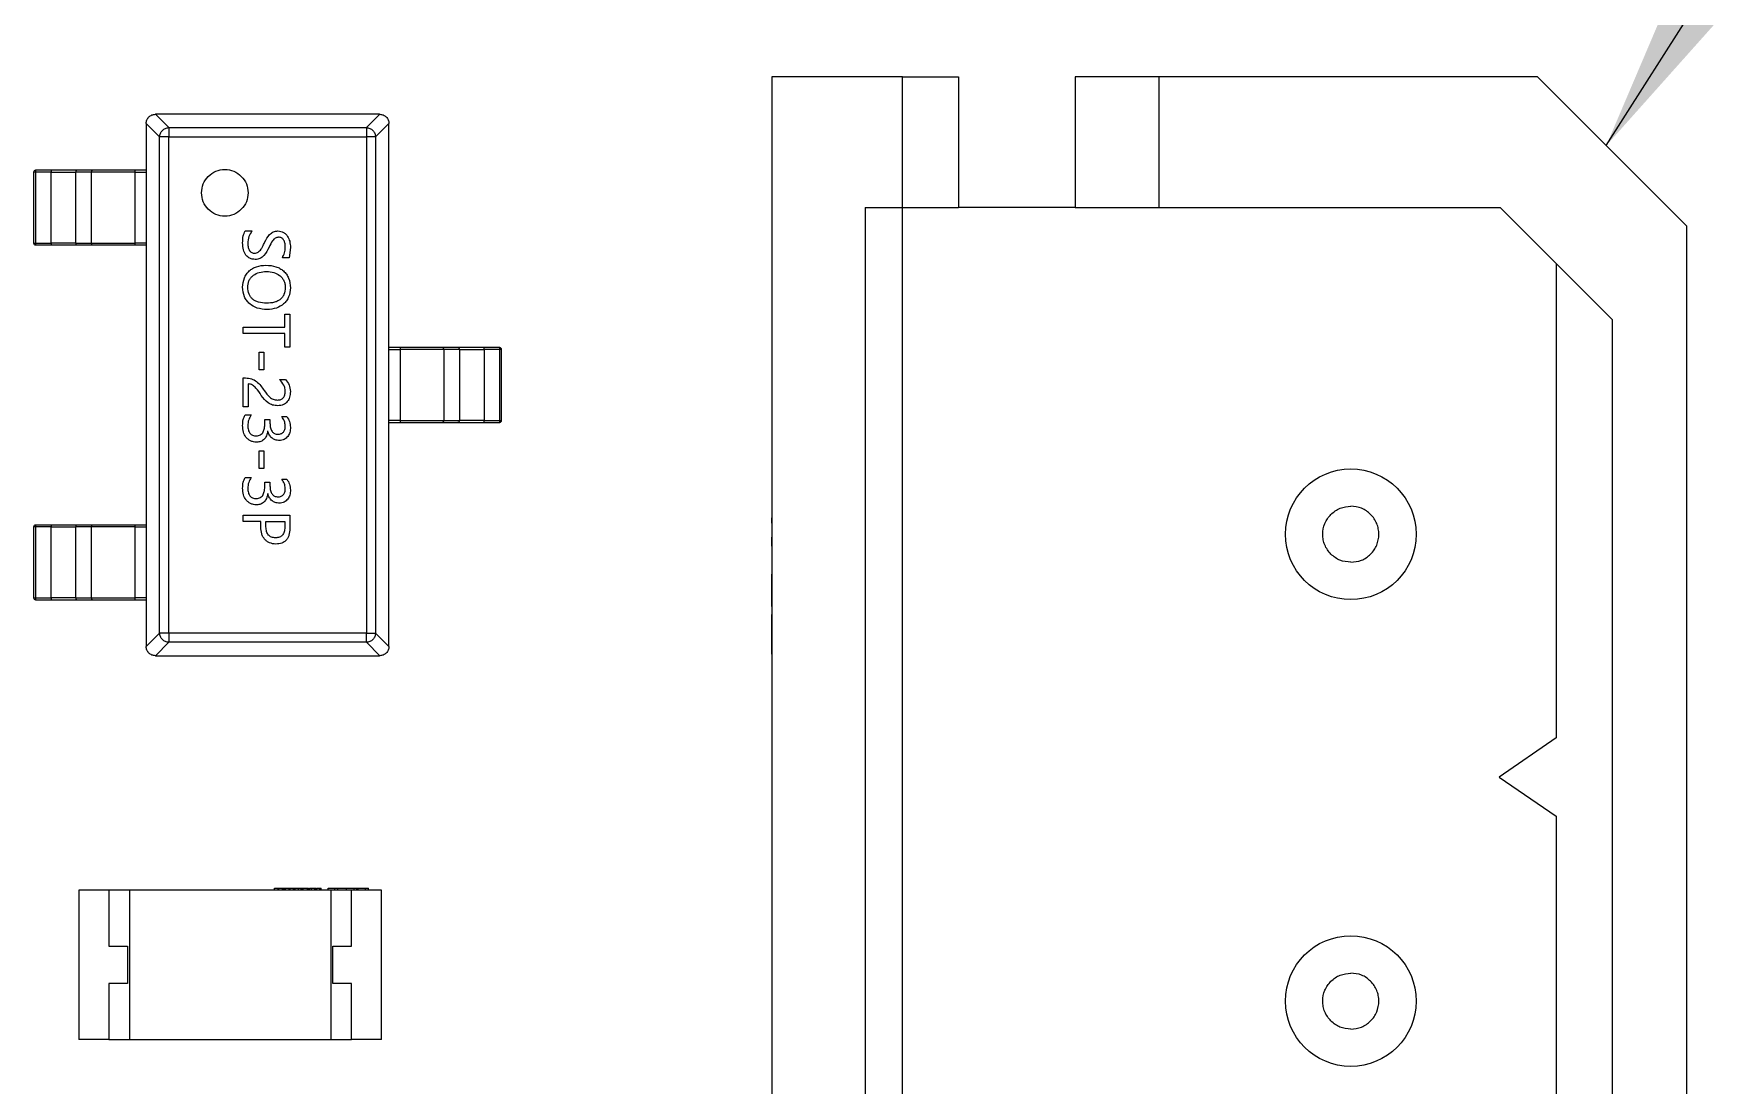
# Model space of a CAD drawing. Header units: millimetres. Extents: x 5 to 415, y 5 to 292.
# Drawn here: x 166.79 to 175.79, y 222.55 to 228.18 of the extents above; entities that cross this region are included whole.
import ezdxf

# ---------------------------------------------------------------- set-up
doc = ezdxf.new("R2010")
doc.units = ezdxf.units.MM
doc.linetypes.add('CENTERX2', pattern=[20.32, 12.7, -2.54, 2.54, -2.54])
doc.layers.add('CENTER_LINE', color=7, linetype='CENTERX2')
doc.dimstyles.new('SLDDIMSTYLE5', dxfattribs={"dimtxt": 0.18, "dimasz": 3.302, "dimexe": 0, "dimexo": 0.0625, "dimgap": 0, "dimtad": 0, "dimtih": 1, "dimtoh": 1, "dimdec": 0, "dimrnd": 1e-09, "dimzin": 0, "dimdsep": 46, "dimtxsty": 'Standard', "dimsah": 1, "dimcen": 0.09, "dimadec": 0, "dimazin": 0, "dimtfac": 3.302, "dimtdec": 0, "dimtofl": 0, "dimtmove": 0, "dimatfit": 3, "dimfxl": 1, "dimfrac": 2, "dimtolj": 1, "dimtzin": 0, "dimarcsym": 0})

msp = doc.modelspace()

# ---------------------------------------------------------------- linework, layer by layer
at = {"color": 7, "linetype": 'Continuous', "lineweight": 25}
for p, q in [((171.4395, 227.9507), (170.7395, 227.9507)), ((170.7395, 227.9507), (170.7395, 218.0507)), ((171.4395, 227.2507), (171.4395, 227.9507)), ((171.4395, 227.9507), (171.7395, 227.9507)), ((171.7395, 227.9507), (171.7395, 227.2507)), ((172.3635, 227.9507), (172.3635, 227.2507)), ((172.8114, 227.9507), (172.3635, 227.9507)), ((174.8395, 227.9507), (172.8114, 227.9507)), ((172.8114, 227.9507), (172.8114, 227.2507)), ((175.6395, 227.1507), (174.8395, 227.9507)), ((167.4612, 227.6291), (167.3892, 227.701)), ((167.3892, 227.7), (167.3892, 227.701)), ((167.3892, 227.7), (167.3892, 224.9)), ((167.4383, 227.75), (167.5102, 227.6781)), ((167.4383, 227.75), (167.4392, 227.75)), ((168.6392, 227.75), (167.4392, 227.75)), ((168.6402, 227.75), (168.5682, 227.6781)), ((168.6892, 227.701), (168.6173, 227.6291)), ((168.6392, 227.75), (168.6402, 227.75)), ((168.6892, 227.701), (168.6892, 227.7)), ((168.6892, 224.9), (168.6892, 227.7)), ((167.5102, 227.6291), (167.4612, 227.6291)), ((167.4612, 224.971), (167.4612, 227.6291)), ((167.5102, 227.6781), (167.5102, 227.6291)), ((167.5102, 227.6781), (168.5682, 227.6781)), ((167.5102, 227.6291), (168.5682, 227.6291)), ((167.5102, 224.971), (167.5102, 227.6291)), ((168.5682, 227.6781), (168.5682, 227.6291)), ((168.5682, 227.6291), (168.5682, 224.971)), ((168.6173, 227.6291), (168.5682, 227.6291)), ((168.6173, 227.6291), (168.6173, 224.971)), ((166.7957, 227.44), (166.7864, 227.44)), ((166.7864, 227.44), (166.7864, 227.06)), ((166.8799, 227.44), (166.7957, 227.44)), ((166.7957, 227.44), (166.7957, 227.06)), ((166.8806, 227.45), (166.7964, 227.45)), ((166.8799, 227.44), (167.0104, 227.44)), ((166.8799, 227.06), (166.8799, 227.44)), ((167.0943, 227.44), (167.0104, 227.44)), ((167.0104, 227.44), (167.0104, 227.06)), ((167.1037, 227.45), (167.0198, 227.45)), ((167.3293, 227.44), (167.0943, 227.44)), ((167.0943, 227.44), (167.0943, 227.06)), ((167.3293, 227.44), (167.3293, 227.45)), ((167.3892, 227.45), (167.3293, 227.45)), ((167.3293, 227.06), (167.3293, 227.44)), ((167.3293, 227.44), (167.3892, 227.44)), ((171.2395, 227.2507), (171.2395, 218.7507)), ((171.2395, 227.2507), (171.4395, 227.2507)), ((171.4395, 227.2507), (171.7395, 227.2507)), ((171.4395, 218.7507), (171.4395, 227.2507)), ((172.3635, 227.2507), (171.7395, 227.2507)), ((172.3635, 227.2507), (172.8114, 227.2507)), ((172.8114, 227.2507), (174.6395, 227.2507)), ((174.6395, 227.2507), (175.2395, 226.6507)), ((167.9185, 227.1247), (167.9551, 227.1247)), ((175.6395, 218.0507), (175.6395, 227.1507)), ((166.7864, 227.06), (166.7957, 227.06)), ((166.7957, 227.06), (166.8799, 227.06)), ((166.7964, 227.05), (166.8806, 227.05)), ((167.0104, 227.06), (166.8799, 227.06)), ((167.0104, 227.06), (167.0943, 227.06)), ((167.0198, 227.05), (167.1037, 227.05)), ((167.0943, 227.06), (167.3293, 227.06)), ((167.3293, 227.05), (167.3293, 227.06)), ((167.3892, 227.06), (167.3293, 227.06)), ((167.3293, 227.05), (167.3892, 227.05)), ((168.1548, 226.9814), (168.1182, 226.9814)), ((168.1616, 227.0363), (168.1548, 226.9814)), ((174.9395, 226.9507), (174.9395, 224.4097)), ((168.1311, 226.6796), (168.1586, 226.6796)), ((168.1311, 226.6095), (168.1311, 226.6796)), ((168.1586, 226.6796), (168.1586, 226.5028)), ((175.2395, 226.6507), (175.2395, 219.3507)), ((167.9086, 226.6095), (168.1311, 226.6095)), ((167.9086, 226.5759), (167.9086, 226.6095)), ((168.1311, 226.5759), (167.9086, 226.5759)), ((168.1311, 226.5028), (168.1311, 226.5759)), ((167.994, 226.4753), (168.0183, 226.4753)), ((167.994, 226.3808), (167.994, 226.4753)), ((168.0183, 226.4753), (168.0183, 226.3808)), ((168.1586, 226.5028), (168.1311, 226.5028)), ((168.7492, 226.5), (168.6892, 226.5)), ((168.6892, 226.49), (168.7492, 226.49)), ((168.7492, 226.5), (168.7492, 226.49)), ((168.9841, 226.49), (168.7492, 226.49)), ((168.7492, 226.49), (168.7492, 226.11)), ((169.0587, 226.5), (168.9747, 226.5)), ((168.9841, 226.11), (168.9841, 226.49)), ((169.0681, 226.49), (168.9841, 226.49)), ((169.0681, 226.11), (169.0681, 226.49)), ((169.0681, 226.49), (169.1986, 226.49)), ((169.282, 226.5), (169.1979, 226.5)), ((169.1986, 226.49), (169.1986, 226.11)), ((169.2827, 226.49), (169.1986, 226.49)), ((169.2827, 226.11), (169.2827, 226.49)), ((169.292, 226.49), (169.2827, 226.49)), ((169.292, 226.11), (169.292, 226.49)), ((170.7385, 226.4626), (170.7395, 226.4626)), ((168.0183, 226.3808), (167.994, 226.3808)), ((167.9086, 226.3381), (167.921, 226.3381)), ((167.9086, 226.1826), (167.9086, 226.3381)), ((167.936, 226.3054), (167.936, 226.1826)), ((168.1038, 226.329), (168.1344, 226.329)), ((167.936, 226.1826), (167.9086, 226.1826)), ((167.9185, 226.14), (167.952, 226.14)), ((168.0244, 226.1156), (168.0519, 226.1156)), ((168.0244, 226.0948), (168.0244, 226.1156)), ((168.0519, 226.1156), (168.0519, 226.0959)), ((168.1151, 226.1308), (168.1426, 226.1308)), ((168.7492, 226.11), (168.6892, 226.11)), ((168.6892, 226.1), (168.7492, 226.1)), ((168.7492, 226.11), (168.7492, 226.1)), ((168.7492, 226.11), (168.9841, 226.11)), ((168.9747, 226.1), (169.0587, 226.1)), ((168.9841, 226.11), (169.0681, 226.11)), ((169.1986, 226.11), (169.0681, 226.11)), ((169.1979, 226.1), (169.282, 226.1)), ((169.1986, 226.11), (169.2827, 226.11)), ((169.2827, 226.11), (169.292, 226.11)), ((170.7385, 226.0144), (170.7395, 226.0144)), ((167.994, 225.9479), (168.0183, 225.9479)), ((167.994, 225.8534), (167.994, 225.9479)), ((168.0183, 225.9479), (168.0183, 225.8534)), ((168.0183, 225.8534), (167.994, 225.8534)), ((167.9185, 225.8046), (167.952, 225.8046)), ((168.0244, 225.7802), (168.0519, 225.7802)), ((168.0244, 225.7595), (168.0244, 225.7802)), ((168.0519, 225.7802), (168.0519, 225.7605)), ((168.1151, 225.7954), (168.1426, 225.7954)), ((170.7385, 225.7047), (170.7395, 225.7047)), ((170.7385, 225.7047), (170.7385, 225.6784)), ((170.7385, 225.6784), (170.7395, 225.6784)), ((170.7385, 225.6784), (170.7385, 225.5974)), ((166.7957, 225.54), (166.7864, 225.54)), ((166.7864, 225.54), (166.7864, 225.16)), ((166.8799, 225.54), (166.7957, 225.54)), ((166.7957, 225.54), (166.7957, 225.16)), ((166.8806, 225.55), (166.7964, 225.55)), ((166.8799, 225.54), (167.0104, 225.54)), ((166.8799, 225.16), (166.8799, 225.54)), ((167.0943, 225.54), (167.0104, 225.54)), ((167.0104, 225.54), (167.0104, 225.16)), ((167.1037, 225.55), (167.0198, 225.55)), ((167.3293, 225.54), (167.0943, 225.54)), ((167.0943, 225.54), (167.0943, 225.16)), ((167.3293, 225.54), (167.3293, 225.55)), ((167.3892, 225.55), (167.3293, 225.55)), ((167.3293, 225.16), (167.3293, 225.54)), ((167.3293, 225.54), (167.3892, 225.54)), ((167.9086, 225.6034), (168.1586, 225.6034)), ((167.9086, 225.5698), (167.9086, 225.6034)), ((168.0031, 225.5698), (167.9086, 225.5698)), ((168.0031, 225.5379), (168.0031, 225.5698)), ((168.0305, 225.5698), (168.1311, 225.5698)), ((168.0305, 225.5405), (168.0305, 225.5698)), ((168.1311, 225.5698), (168.1311, 225.5375)), ((168.1586, 225.6034), (168.1586, 225.5327)), ((170.7385, 225.5974), (170.7395, 225.5974)), ((170.7385, 225.5974), (170.7385, 225.5953)), ((170.7385, 225.5953), (170.7395, 225.5953)), ((170.7395, 225.5891), (170.7385, 225.5891)), ((170.7395, 225.5597), (170.7385, 225.5597)), ((170.7395, 225.485), (170.7385, 225.485)), ((170.7395, 225.4368), (170.7385, 225.4368)), ((170.7395, 225.4197), (170.7385, 225.4197)), ((170.7385, 225.4195), (170.7395, 225.4195)), ((170.7385, 225.4032), (170.7395, 225.4032)), ((170.7385, 225.3961), (170.7395, 225.3961)), ((170.7385, 225.3961), (170.7385, 225.2913)), ((170.7385, 225.2913), (170.7395, 225.2913)), ((170.7385, 225.2913), (170.7385, 225.2867)), ((170.7385, 225.2867), (170.7395, 225.2867)), ((170.7385, 225.2798), (170.7385, 225.2867)), ((170.7395, 225.2798), (170.7385, 225.2798)), ((170.7385, 225.2483), (170.7385, 225.2798)), ((170.7395, 225.2483), (170.7385, 225.2483)), ((170.7385, 225.1903), (170.7385, 225.2483)), ((170.7395, 225.1903), (170.7385, 225.1903)), ((166.7864, 225.16), (166.7957, 225.16)), ((166.7957, 225.16), (166.8799, 225.16)), ((166.7964, 225.15), (166.8806, 225.15)), ((167.0104, 225.16), (166.8799, 225.16)), ((167.0104, 225.16), (167.0943, 225.16)), ((167.0198, 225.15), (167.1037, 225.15)), ((167.0943, 225.16), (167.3293, 225.16)), ((167.3293, 225.15), (167.3293, 225.16)), ((167.3892, 225.16), (167.3293, 225.16)), ((167.3293, 225.15), (167.3892, 225.15)), ((170.7395, 225.1134), (170.7385, 225.1134)), ((170.7395, 225.0827), (170.7385, 225.0827)), ((170.7385, 225.0817), (170.7385, 225.0714)), ((170.7385, 225.0714), (170.7395, 225.0714)), ((170.7385, 224.994), (170.7385, 225.0714)), ((167.4612, 224.971), (167.3892, 224.8991)), ((167.5102, 224.922), (167.4383, 224.8501)), ((167.5102, 224.971), (167.4612, 224.971)), ((168.5682, 224.971), (167.5102, 224.971)), ((167.5102, 224.971), (167.5102, 224.922)), ((168.5682, 224.922), (167.5102, 224.922)), ((168.5682, 224.922), (168.5682, 224.971)), ((168.5682, 224.971), (168.6173, 224.971)), ((168.6402, 224.8501), (168.5682, 224.922)), ((168.6173, 224.971), (168.6892, 224.8991)), ((170.7385, 224.9659), (170.7385, 224.994)), ((170.7385, 224.994), (170.7395, 224.994)), ((170.7395, 224.9659), (170.7385, 224.9659)), ((170.7385, 224.8884), (170.7385, 224.9659)), ((167.3892, 224.9), (167.3892, 224.8991)), ((167.4392, 224.85), (167.4383, 224.8501)), ((167.4392, 224.85), (168.6392, 224.85)), ((168.6402, 224.8501), (168.6392, 224.85)), ((168.6892, 224.9), (168.6892, 224.8991)), ((170.7385, 224.8884), (170.7395, 224.8884)), ((170.7395, 224.8587), (170.7385, 224.8587)), ((170.7395, 224.828), (170.7385, 224.828)), ((170.7385, 224.8168), (170.7385, 224.7393)), ((170.7385, 224.8168), (170.7395, 224.8168)), ((170.7385, 224.7393), (170.7385, 224.7112)), ((170.7385, 224.7393), (170.7395, 224.7393)), ((170.7385, 224.7112), (170.7395, 224.7112)), ((170.7385, 224.7112), (170.7385, 224.6338)), ((170.7395, 224.6338), (170.7385, 224.6338)), ((174.9395, 224.4097), (174.6342, 224.2004)), ((174.6342, 224.2004), (174.9395, 223.9911)), ((174.9395, 223.9911), (174.9395, 221.9097)), ((167.0292, 223.5951), (167.0292, 222.7951)), ((167.1892, 223.5951), (167.0292, 223.5951)), ((167.1892, 223.5951), (167.1892, 223.2951)), ((167.2992, 223.5951), (167.1892, 223.5951)), ((167.2992, 223.5951), (167.2992, 222.7951)), ((168.3792, 223.5951), (167.2992, 223.5951)), ((168.0755, 223.6051), (168.0936, 223.6051)), ((168.0755, 223.5951), (168.0755, 223.6051)), ((168.0936, 223.6051), (168.0936, 223.5951)), ((168.0936, 223.6051), (168.1001, 223.6051)), ((168.1001, 223.5951), (168.1001, 223.6051)), ((168.1001, 223.6051), (168.1182, 223.6051)), ((168.1182, 223.5951), (168.1182, 223.6051)), ((168.1208, 223.5951), (168.1208, 223.6051)), ((168.128, 223.6051), (168.1335, 223.6051)), ((168.128, 223.5951), (168.128, 223.6051)), ((168.1349, 223.6051), (168.153, 223.6051)), ((168.1349, 223.5951), (168.1349, 223.6051)), ((168.153, 223.6051), (168.153, 223.5951)), ((168.153, 223.6051), (168.1595, 223.6051)), ((168.1595, 223.5951), (168.1595, 223.6051)), ((168.1595, 223.6051), (168.1776, 223.6051)), ((168.1776, 223.5951), (168.1776, 223.6051)), ((168.1776, 223.6051), (168.1784, 223.6051)), ((168.1802, 223.5951), (168.1802, 223.6051)), ((168.1874, 223.5951), (168.1874, 223.6051)), ((168.2053, 223.6051), (168.2189, 223.6051)), ((168.2053, 223.5951), (168.2053, 223.6051)), ((168.2189, 223.5951), (168.2189, 223.6051)), ((168.2189, 223.6051), (168.2262, 223.6051)), ((168.2262, 223.5951), (168.2262, 223.6051)), ((168.2262, 223.6051), (168.2278, 223.6051)), ((168.2278, 223.6051), (168.2289, 223.6051)), ((168.2278, 223.6051), (168.2278, 223.5951)), ((168.2289, 223.6051), (168.2534, 223.6051)), ((168.2289, 223.5951), (168.2289, 223.6051)), ((168.2534, 223.5951), (168.2534, 223.6051)), ((168.254, 223.6051), (168.255, 223.6051)), ((168.255, 223.5951), (168.255, 223.6051)), ((168.2588, 223.5951), (168.2588, 223.6051)), ((168.2589, 223.6051), (168.2589, 223.5951)), ((168.2629, 223.5951), (168.2629, 223.6051)), ((168.2741, 223.5951), (168.2741, 223.6051)), ((168.2915, 223.5951), (168.2915, 223.6051)), ((168.2984, 223.5951), (168.2984, 223.6051)), ((168.2998, 223.6051), (168.2998, 223.5951)), ((168.3003, 223.6051), (168.3192, 223.6051)), ((168.3003, 223.6051), (168.3003, 223.5951)), ((168.3192, 223.6051), (168.3254, 223.6051)), ((168.3192, 223.5951), (168.3192, 223.6051)), ((168.3254, 223.5951), (168.3254, 223.6051)), ((168.3642, 223.5951), (168.3642, 223.6051)), ((168.3792, 222.7951), (168.3792, 223.5951)), ((168.4892, 223.5951), (168.3792, 223.5951)), ((168.3976, 223.6051), (168.3976, 223.5951)), ((168.4158, 223.5951), (168.4158, 223.6051)), ((168.4617, 223.5951), (168.4617, 223.6051)), ((168.6492, 223.5951), (168.4892, 223.5951)), ((168.4892, 223.2951), (168.4892, 223.5951)), ((168.5022, 223.5951), (168.5022, 223.6051)), ((168.5171, 223.5951), (168.5171, 223.6051)), ((168.5248, 223.5951), (168.5248, 223.6051)), ((168.5636, 223.5951), (168.5636, 223.6051)), ((168.5795, 223.5951), (168.5795, 223.6051)), ((168.6492, 222.7951), (168.6492, 223.5951)), ((167.1892, 223.2951), (167.2892, 223.2951)), ((167.2892, 223.2951), (167.2892, 223.0951)), ((168.3892, 223.0951), (168.3892, 223.2951)), ((168.3892, 223.2951), (168.4892, 223.2951)), ((167.2892, 223.0951), (167.1892, 223.0951)), ((167.1892, 223.0951), (167.1892, 222.7951)), ((168.4892, 223.0951), (168.3892, 223.0951)), ((168.4892, 222.7951), (168.4892, 223.0951)), ((167.1892, 222.7951), (167.0292, 222.7951)), ((167.1892, 222.7951), (167.2992, 222.7951)), ((167.2992, 222.7951), (168.3792, 222.7951)), ((168.3792, 222.7951), (168.4892, 222.7951)), ((168.6492, 222.7951), (168.4892, 222.7951))]:
    msp.add_line(p, q, dxfattribs=at)
for centre in [(173.8395, 225.5007), (173.8395, 223.0007)]:
    msp.add_circle(centre, 0.35, dxfattribs=at)
for centre, radius, start, end in [((166.7964, 227.44), 0.01, 90, 180), ((166.8321, 227.4425), 0.0364, 168.10545, 183.91398), ((166.9162, 227.4425), 0.0364, 168.10545, 183.91398), ((167.0201, 227.4403), 0.00971, 91.83621, 181.72544), ((167.104, 227.4403), 0.00971, 91.83621, 181.72544), ((166.7964, 227.06), 0.01, 180, 270), ((166.8321, 227.0576), 0.0364, 176.08602, 191.89455), ((166.9162, 227.0576), 0.0364, 176.08602, 191.89455), ((167.0201, 227.0598), 0.00971, 178.27456, 268.16379), ((167.104, 227.0598), 0.00971, 178.27456, 268.16379), ((168.9744, 226.4903), 0.00971, 358.27456, 88.16379), ((169.0584, 226.4903), 0.00971, 358.27456, 88.16379), ((169.1622, 226.4925), 0.0364, 356.08602, 11.89455), ((169.282, 226.49), 0.01, 0, 90), ((169.2464, 226.4925), 0.0364, 356.08602, 11.89455), ((168.9744, 226.1098), 0.00971, 271.83621, 1.72544), ((169.0584, 226.1098), 0.00971, 271.83621, 1.72544), ((169.1622, 226.1076), 0.0364, 348.10545, 3.91398), ((169.282, 226.11), 0.01, 270, 0), ((169.2464, 226.1076), 0.0364, 348.10545, 3.91398), ((166.7964, 225.54), 0.01, 90, 180), ((166.8321, 225.5425), 0.0364, 168.10545, 183.91398), ((166.9162, 225.5425), 0.0364, 168.10545, 183.91398), ((167.0201, 225.5403), 0.00971, 91.83621, 181.72544), ((167.104, 225.5403), 0.00971, 91.83621, 181.72544), ((166.7964, 225.16), 0.01, 180, 270), ((166.8321, 225.1576), 0.0364, 176.08602, 191.89455), ((166.9162, 225.1576), 0.0364, 176.08602, 191.89455), ((167.0201, 225.1598), 0.00971, 178.27456, 268.16379), ((167.104, 225.1598), 0.00971, 178.27456, 268.16379)]:
    msp.add_arc(centre, radius, start, end, dxfattribs=at)
for points, knots in [([(167.3892, 227.701), (167.3901, 227.7074), (167.3917, 227.7201), (167.4031, 227.7362), (167.4192, 227.7475), (167.4319, 227.7492), (167.4383, 227.75)], [0, 0, 0, 0, 0.250292, 0.5, 0.749708, 1, 1, 1, 1]), ([(168.6402, 227.75), (168.6466, 227.7492), (168.6593, 227.7475), (168.6754, 227.7362), (168.6867, 227.7201), (168.6884, 227.7074), (168.6892, 227.701)], [0, 0, 0, 0, 0.250292, 0.5, 0.749708, 1, 1, 1, 1]), ([(167.0198, 227.45), (167.0134, 227.45), (167.0006, 227.45), (166.9667, 227.45), (166.9263, 227.45), (166.8958, 227.45), (166.8806, 227.45)], [0, 0, 0, 0, 0.2507876, 0.5000665, 0.7507957, 1, 1, 1, 1]), ([(167.3293, 227.45), (167.3047, 227.45), (167.2556, 227.45), (167.1897, 227.45), (167.1346, 227.45), (167.114, 227.45), (167.1037, 227.45)], [0, 0, 0, 0, 0.250798, 0.500076, 0.750806, 1, 1, 1, 1]), ([(167.9055, 227.0618), (167.906, 227.074), (167.9067, 227.0958), (167.9149, 227.1159), (167.9185, 227.1247)], [0, 0, 0, 0, 0.562425, 1, 1, 1, 1]), ([(167.9551, 227.1247), (167.9489, 227.1149), (167.9359, 227.0946), (167.934, 227.0706), (167.933, 227.0581)], [0, 0, 0, 0, 0.480855, 1, 1, 1, 1]), ([(168.0236, 227.0636), (168.0313, 227.0785), (168.0408, 227.0972), (168.059, 227.114), (168.0735, 227.1224), (168.086, 227.1238), (168.0946, 227.1247)], [0, 0, 0, 0, 0.500381, 0.623885, 0.744805, 1, 1, 1, 1]), ([(168.0978, 227.0912), (168.0948, 227.0909), (168.0887, 227.0904), (168.0801, 227.0865), (168.0723, 227.0804), (168.06, 227.0648), (168.0528, 227.0498), (168.0471, 227.0381)], [0, 0, 0, 0, 0.118215, 0.2353023, 0.3593825, 0.497347, 1, 1, 1, 1]), ([(168.0946, 227.1247), (168.0999, 227.1243), (168.1101, 227.1234), (168.1245, 227.1176), (168.1368, 227.1083), (168.1493, 227.0926), (168.1596, 227.0682), (168.1609, 227.0475), (168.1616, 227.0363)], [0, 0, 0, 0, 0.128303, 0.249005, 0.370103, 0.499521, 0.730115, 1, 1, 1, 1]), ([(168.1342, 227.039), (168.1338, 227.0465), (168.1331, 227.0599), (168.1272, 227.0751), (168.12, 227.0834), (168.1136, 227.0878), (168.1061, 227.0905), (168.1007, 227.0909), (168.0978, 227.0912)], [0, 0, 0, 0, 0.314861, 0.560626, 0.668136, 0.772871, 0.88149, 1, 1, 1, 1]), ([(166.8806, 227.05), (166.8959, 227.05), (166.9265, 227.05), (166.9669, 227.05), (167.0005, 227.05), (167.0134, 227.05), (167.0198, 227.05)], [0, 0, 0, 0, 0.2507876, 0.5000665, 0.7507957, 1, 1, 1, 1]), ([(167.1037, 227.05), (167.114, 227.05), (167.1345, 227.05), (167.19, 227.05), (167.2559, 227.05), (167.3048, 227.05), (167.3293, 227.05)], [0, 0, 0, 0, 0.250798, 0.500076, 0.750806, 1, 1, 1, 1]), ([(167.973, 226.9723), (167.9678, 226.9727), (167.9579, 226.9734), (167.944, 226.978), (167.9322, 226.9853), (167.9188, 226.9994), (167.9076, 227.0257), (167.9063, 227.0488), (167.9055, 227.0618)], [0, 0, 0, 0, 0.123654, 0.236221, 0.343299, 0.451337, 0.693261, 1, 1, 1, 1]), ([(167.933, 227.0581), (167.9334, 227.0505), (167.9341, 227.037), (167.9402, 227.0216), (167.9476, 227.0133), (167.9542, 227.009), (167.9619, 227.0064), (167.9674, 227.006), (167.9703, 227.0058)], [0, 0, 0, 0, 0.314113, 0.558933, 0.666227, 0.771116, 0.880365, 1, 1, 1, 1]), ([(167.9703, 227.0058), (167.9735, 227.0061), (167.98, 227.0068), (167.9891, 227.0112), (167.9973, 227.018), (168.005, 227.0278), (168.0134, 227.0435), (168.0197, 227.0558), (168.0236, 227.0636)], [0, 0, 0, 0, 0.117057, 0.233951, 0.35892, 0.498782, 0.684498, 1, 1, 1, 1]), ([(168.0471, 227.0381), (168.0391, 227.0223), (168.0291, 227.0025), (168.0099, 226.9843), (167.9987, 226.9776), (167.9862, 226.9733), (167.9775, 226.9726), (167.973, 226.9723)], [0, 0, 0, 0, 0.4997434, 0.6276332, 0.7500088, 0.8723135, 1, 1, 1, 1]), ([(168.1182, 226.9814), (168.1227, 226.9899), (168.1324, 227.0078), (168.1336, 227.0282), (168.1342, 227.039)], [0, 0, 0, 0, 0.471954, 1, 1, 1, 1]), ([(167.9055, 226.824), (167.9072, 226.8409), (167.9096, 226.8655), (167.9254, 226.8939), (167.9406, 226.9111), (167.9591, 226.9246), (167.9886, 226.9381), (168.0134, 226.9403), (168.0306, 226.9418)], [0, 0, 0, 0, 0.260264, 0.379902, 0.499678, 0.614947, 0.734035, 1, 1, 1, 1]), ([(167.933, 226.8239), (167.9335, 226.8305), (167.9344, 226.8431), (167.9405, 226.8607), (167.9503, 226.8759), (167.9675, 226.8919), (167.9957, 226.9055), (168.0202, 226.9073), (168.0333, 226.9083)], [0, 0, 0, 0, 0.133658, 0.257211, 0.377169, 0.500615, 0.731789, 1, 1, 1, 1]), ([(168.0306, 226.9418), (168.0487, 226.9403), (168.0748, 226.9382), (168.1058, 226.9246), (168.1251, 226.911), (168.1409, 226.8934), (168.1574, 226.8637), (168.1599, 226.8378), (168.1616, 226.82)], [0, 0, 0, 0, 0.268076, 0.386697, 0.500316, 0.617691, 0.736415, 1, 1, 1, 1]), ([(168.0333, 226.9083), (168.0468, 226.9073), (168.0716, 226.9054), (168.1001, 226.891), (168.1169, 226.8743), (168.1267, 226.8588), (168.1328, 226.841), (168.1337, 226.8284), (168.1342, 226.8218)], [0, 0, 0, 0, 0.270292, 0.499768, 0.624592, 0.74529, 0.868374, 1, 1, 1, 1]), ([(168.0365, 226.704), (168.0186, 226.7054), (167.9852, 226.708), (167.9478, 226.7283), (167.9266, 226.7514), (167.9099, 226.7807), (167.9073, 226.8064), (167.9055, 226.824)], [0, 0, 0, 0, 0.268855, 0.499772, 0.617975, 0.736987, 1, 1, 1, 1]), ([(168.0329, 226.7375), (168.0183, 226.7385), (167.9976, 226.74), (167.9731, 226.7499), (167.9587, 226.7595), (167.9474, 226.7719), (167.9359, 226.7929), (167.9342, 226.8112), (167.933, 226.8239)], [0, 0, 0, 0, 0.290249, 0.41301, 0.526241, 0.635639, 0.747487, 1, 1, 1, 1]), ([(168.1342, 226.8218), (168.133, 226.8093), (168.1312, 226.7913), (168.1195, 226.7707), (168.1081, 226.7586), (168.0934, 226.7492), (168.0686, 226.7397), (168.0476, 226.7384), (168.0329, 226.7375)], [0, 0, 0, 0, 0.248626, 0.359241, 0.468135, 0.581688, 0.705564, 1, 1, 1, 1]), ([(168.1616, 226.82), (168.1599, 226.8034), (168.1574, 226.779), (168.1414, 226.751), (168.1211, 226.7285), (168.0856, 226.708), (168.0536, 226.7054), (168.0365, 226.704)], [0, 0, 0, 0, 0.2587484, 0.3788655, 0.5000417, 0.7339811, 1, 1, 1, 1]), ([(170.7385, 226.7938), (170.7385, 226.7938), (170.7385, 226.7937), (170.7385, 226.7936), (170.7385, 226.7933), (170.7385, 226.7929), (170.7385, 226.7922), (170.7385, 226.7915), (170.7385, 226.7905), (170.7385, 226.7896), (170.7385, 226.7885), (170.7385, 226.7873), (170.7385, 226.786), (170.7385, 226.7842), (170.7385, 226.7826), (170.7385, 226.7805), (170.7385, 226.7787), (170.7385, 226.7767), (170.7385, 226.7747), (170.7385, 226.7725), (170.7385, 226.7697), (170.7385, 226.7672), (170.7385, 226.7647), (170.7385, 226.7621), (170.7385, 226.7593), (170.7385, 226.7558), (170.7385, 226.7528), (170.7385, 226.749), (170.7385, 226.7458), (170.7385, 226.7425), (170.7385, 226.7391), (170.7385, 226.7356), (170.7385, 226.7309), (170.7385, 226.7279), (170.7385, 226.7258)], [0, 0, 0, 0, 0.010931, 0.054663, 0.076527, 0.120258, 0.142122, 0.185854, 0.207717, 0.251449, 0.273312, 0.295176, 0.338907, 0.360771, 0.404503, 0.426366, 0.470098, 0.491961, 0.513825, 0.557557, 0.57942, 0.623152, 0.645016, 0.666879, 0.710611, 0.732475, 0.776206, 0.79807, 0.841802, 0.863665, 0.885529, 0.929261, 0.951124, 1, 1, 1, 1]), ([(170.7385, 226.7258), (170.7385, 226.7253), (170.7385, 226.723), (170.7385, 226.7196), (170.7385, 226.7146), (170.7385, 226.7106), (170.7385, 226.7054), (170.7385, 226.7012), (170.7385, 226.6959), (170.7385, 226.6915), (170.7385, 226.6859), (170.7385, 226.6814), (170.7385, 226.6768), (170.7385, 226.6722), (170.7385, 226.6675), (170.7385, 226.6616), (170.7385, 226.6567), (170.7385, 226.6506), (170.7385, 226.6457), (170.7385, 226.6395), (170.7385, 226.6344), (170.7385, 226.6294), (170.7385, 226.6243), (170.7385, 226.6191), (170.7385, 226.6126), (170.7385, 226.6074), (170.7385, 226.6009), (170.7385, 226.5956), (170.7385, 226.5903), (170.7385, 226.5851), (170.7385, 226.5797), (170.7385, 226.5733), (170.7385, 226.567), (170.7385, 226.562), (170.7385, 226.5595)], [0, 0, 0, 0, 0.010814, 0.054077, 0.075706, 0.118968, 0.140597, 0.18386, 0.205489, 0.248751, 0.27038, 0.313643, 0.335272, 0.356901, 0.400164, 0.421793, 0.465056, 0.486685, 0.529948, 0.551577, 0.59484, 0.616469, 0.638098, 0.681361, 0.70299, 0.746253, 0.767882, 0.811145, 0.832774, 0.854403, 0.897666, 0.919295, 0.959627, 1, 1, 1, 1]), ([(170.7385, 226.5595), (170.7385, 226.5588), (170.7385, 226.5555), (170.7385, 226.5495), (170.7385, 226.5391), (170.7385, 226.5313), (170.7385, 226.5262)], [0, 0, 0, 0, 0.05987, 0.299431, 0.538956, 1, 1, 1, 1]), ([(168.9747, 226.5), (168.9644, 226.5), (168.9439, 226.5), (168.8885, 226.5), (168.8226, 226.5), (168.7736, 226.5), (168.7492, 226.5)], [0, 0, 0, 0, 0.250798, 0.500076, 0.750806, 1, 1, 1, 1]), ([(169.1979, 226.5), (169.1825, 226.5), (169.152, 226.5), (169.1116, 226.5), (169.0779, 226.5), (169.0651, 226.5), (169.0587, 226.5)], [0, 0, 0, 0, 0.2507876, 0.5000665, 0.7507957, 1, 1, 1, 1]), ([(170.7385, 226.5262), (170.7385, 226.5258), (170.7385, 226.5238), (170.7385, 226.5209), (170.7385, 226.5167), (170.7385, 226.5133), (170.7385, 226.509), (170.7385, 226.5054), (170.7385, 226.5018), (170.7385, 226.4982), (170.7385, 226.4944), (170.7385, 226.4896), (170.7385, 226.4857), (170.7385, 226.4817), (170.7385, 226.4777), (170.7385, 226.4736), (170.7385, 226.4682), (170.7385, 226.4649), (170.7385, 226.4626)], [0, 0, 0, 0, 0.022141, 0.11071, 0.154993, 0.243562, 0.287845, 0.376417, 0.4207, 0.464983, 0.553557, 0.59784, 0.686415, 0.730699, 0.774983, 0.86356, 0.907844, 1, 1, 1, 1]), ([(170.7385, 226.4626), (170.7385, 226.4621), (170.7385, 226.4594), (170.7385, 226.4555), (170.7385, 226.4499), (170.7385, 226.4454), (170.7385, 226.4397), (170.7385, 226.4351), (170.7385, 226.4293), (170.7385, 226.4246), (170.7385, 226.4198), (170.7385, 226.415), (170.7385, 226.4102), (170.7385, 226.4041), (170.7385, 226.3991), (170.7385, 226.3929), (170.7385, 226.3879), (170.7385, 226.3829), (170.7385, 226.3778), (170.7385, 226.3727), (170.7385, 226.3663), (170.7385, 226.3612), (170.7385, 226.3547), (170.7385, 226.3495), (170.7385, 226.3429), (170.7385, 226.3377), (170.7385, 226.3311), (170.7385, 226.3258), (170.7385, 226.3205), (170.7385, 226.3152), (170.7385, 226.3099), (170.7385, 226.3033), (170.7385, 226.2968), (170.7385, 226.2917), (170.7385, 226.2891)], [0, 0, 0, 0, 0.010784, 0.053925, 0.075494, 0.118635, 0.140205, 0.183346, 0.204915, 0.248056, 0.269625, 0.291194, 0.334336, 0.355905, 0.399046, 0.420616, 0.463757, 0.485326, 0.506896, 0.550037, 0.571606, 0.614748, 0.636317, 0.679459, 0.701028, 0.74417, 0.765739, 0.80888, 0.83045, 0.852019, 0.89516, 0.91673, 0.958351, 1, 1, 1, 1]), ([(167.921, 226.3381), (167.9321, 226.3372), (167.9533, 226.3355), (167.9911, 226.314), (168.0088, 226.288), (168.0209, 226.2702)], [0, 0, 0, 0, 0.262973, 0.498703, 1, 1, 1, 1]), ([(168.0057, 226.2446), (167.9968, 226.2581), (167.9834, 226.2785), (167.9625, 226.2984), (167.9475, 226.3044), (167.9398, 226.305), (167.936, 226.3054)], [0, 0, 0, 0, 0.5028018, 0.7622479, 0.8808001, 1, 1, 1, 1]), ([(168.0209, 226.2702), (168.0298, 226.2577), (168.043, 226.2391), (168.0691, 226.2217), (168.0844, 226.2201), (168.0922, 226.2192)], [0, 0, 0, 0, 0.501191, 0.74497, 1, 1, 1, 1]), ([(168.0922, 226.2192), (168.0984, 226.2198), (168.1073, 226.2206), (168.1175, 226.2261), (168.1235, 226.2315), (168.1282, 226.2385), (168.133, 226.2503), (168.1337, 226.2603), (168.1342, 226.2673)], [0, 0, 0, 0, 0.253119, 0.364998, 0.474288, 0.587341, 0.709923, 1, 1, 1, 1]), ([(168.1616, 226.2643), (168.1608, 226.2542), (168.1594, 226.2352), (168.1483, 226.2138), (168.1356, 226.2012), (168.1192, 226.1913), (168.1046, 226.1898), (168.0947, 226.1887)], [0, 0, 0, 0, 0.267264, 0.4999804, 0.6191933, 0.7381789, 1, 1, 1, 1]), ([(168.1342, 226.2673), (168.1337, 226.2727), (168.1326, 226.2837), (168.1241, 226.3059), (168.1121, 226.3195), (168.1038, 226.329)], [0, 0, 0, 0, 0.231247, 0.468878, 1, 1, 1, 1]), ([(168.1344, 226.329), (168.1421, 226.3197), (168.1577, 226.3009), (168.1603, 226.2765), (168.1616, 226.2643)], [0, 0, 0, 0, 0.49597, 1, 1, 1, 1]), ([(170.7385, 226.2891), (170.7385, 226.2884), (170.7385, 226.2851), (170.7385, 226.2791), (170.7385, 226.2711), (170.7385, 226.2645), (170.7385, 226.2578), (170.7385, 226.2512), (170.7385, 226.2446), (170.7385, 226.238), (170.7385, 226.2315), (170.7385, 226.225), (170.7385, 226.2185), (170.7385, 226.212), (170.7385, 226.2056), (170.7385, 226.1993), (170.7385, 226.193), (170.7385, 226.1867), (170.7385, 226.1805), (170.7385, 226.1743), (170.7385, 226.167), (170.7385, 226.161), (170.7385, 226.155), (170.7385, 226.1491), (170.7385, 226.1433), (170.7385, 226.1375), (170.7385, 226.1318), (170.7385, 226.1262), (170.7385, 226.1207), (170.7385, 226.1152), (170.7385, 226.1099), (170.7385, 226.1044), (170.7385, 226.0989), (170.7385, 226.0946), (170.7385, 226.0925)], [0, 0, 0, 0, 0.009298, 0.046495, 0.083692, 0.120888, 0.139485, 0.176682, 0.213878, 0.232475, 0.269672, 0.306868, 0.325465, 0.362662, 0.399858, 0.418455, 0.455652, 0.492848, 0.511445, 0.548641, 0.585837, 0.623034, 0.64163, 0.678827, 0.716023, 0.73462, 0.771816, 0.809012, 0.827609, 0.864805, 0.902001, 0.920597, 0.960285, 1, 1, 1, 1]), ([(168.0947, 226.1887), (168.0851, 226.1895), (168.0667, 226.1909), (168.033, 226.2075), (168.0167, 226.2296), (168.0057, 226.2446)], [0, 0, 0, 0, 0.260814, 0.499947, 1, 1, 1, 1]), ([(167.9055, 226.0826), (167.906, 226.0934), (167.9068, 226.1133), (167.9148, 226.1316), (167.9185, 226.14)], [0, 0, 0, 0, 0.540051, 1, 1, 1, 1]), ([(167.9803, 225.9936), (167.9745, 225.994), (167.9634, 225.9949), (167.9479, 226.0003), (167.9343, 226.009), (167.92, 226.0239), (167.9079, 226.049), (167.9064, 226.0708), (167.9055, 226.0826)], [0, 0, 0, 0, 0.132365, 0.25553, 0.375854, 0.500135, 0.72827, 1, 1, 1, 1]), ([(167.952, 226.14), (167.9466, 226.1312), (167.9358, 226.1136), (167.9339, 226.0929), (167.933, 226.0826)], [0, 0, 0, 0, 0.498536, 1, 1, 1, 1]), ([(167.933, 226.0826), (167.9335, 226.0745), (167.9342, 226.0631), (167.9394, 226.0494), (167.9444, 226.0414), (167.9509, 226.0352), (167.9619, 226.0288), (167.9716, 226.0278), (167.9783, 226.0272)], [0, 0, 0, 0, 0.2970952, 0.4218446, 0.535811, 0.6445483, 0.7544062, 1, 1, 1, 1]), ([(167.9783, 226.0272), (167.9824, 226.0275), (167.9903, 226.0282), (168.0011, 226.0326), (168.0099, 226.0396), (168.0181, 226.0517), (168.0235, 226.0707), (168.0241, 226.0863), (168.0244, 226.0948)], [0, 0, 0, 0, 0.133557, 0.254296, 0.371187, 0.494046, 0.723639, 1, 1, 1, 1]), ([(168.0519, 226.0959), (168.0524, 226.0873), (168.0533, 226.0719), (168.0603, 226.0543), (168.0688, 226.0449), (168.0763, 226.04), (168.0851, 226.037), (168.0914, 226.0365), (168.0947, 226.0363)], [0, 0, 0, 0, 0.313765, 0.5588, 0.666287, 0.771315, 0.880563, 1, 1, 1, 1]), ([(168.0947, 226.0363), (168.1005, 226.0368), (168.109, 226.0376), (168.1186, 226.0429), (168.1244, 226.048), (168.1288, 226.0546), (168.1332, 226.0657), (168.1338, 226.0752), (168.1342, 226.0818)], [0, 0, 0, 0, 0.254827, 0.367086, 0.476412, 0.589195, 0.71128, 1, 1, 1, 1]), ([(168.1342, 226.0818), (168.1331, 226.0904), (168.131, 226.1084), (168.1205, 226.1231), (168.1151, 226.1308)], [0, 0, 0, 0, 0.481219, 1, 1, 1, 1]), ([(168.1426, 226.1308), (168.148, 226.1222), (168.159, 226.1046), (168.1607, 226.084), (168.1616, 226.0735)], [0, 0, 0, 0, 0.492654, 1, 1, 1, 1]), ([(168.7492, 226.1), (168.7738, 226.1), (168.8228, 226.1), (168.8887, 226.1), (168.9438, 226.1), (168.9644, 226.1), (168.9747, 226.1)], [0, 0, 0, 0, 0.250798, 0.500076, 0.750806, 1, 1, 1, 1]), ([(169.0587, 226.1), (169.0651, 226.1), (169.0778, 226.1), (169.1117, 226.1), (169.1521, 226.1), (169.1826, 226.1), (169.1979, 226.1)], [0, 0, 0, 0, 0.250788, 0.500067, 0.750796, 1, 1, 1, 1]), ([(170.7385, 226.0925), (170.7385, 226.092), (170.7385, 226.0895), (170.7385, 226.0832), (170.7385, 226.0758), (170.7385, 226.0686), (170.7385, 226.0634), (170.7385, 226.0583), (170.7385, 226.0535), (170.7385, 226.0487), (170.7385, 226.0442), (170.7385, 226.0398), (170.7385, 226.0357), (170.7385, 226.0317), (170.7385, 226.0278), (170.7385, 226.0242), (170.7385, 226.0194), (170.7385, 226.0164), (170.7385, 226.0144)], [0, 0, 0, 0, 0.014319, 0.071598, 0.186182, 0.243462, 0.300741, 0.35802, 0.4153, 0.472579, 0.529859, 0.587139, 0.644419, 0.701699, 0.75898, 0.819091, 0.879203, 1, 1, 1, 1]), ([(168.0396, 226.0538), (168.038, 226.045), (168.0351, 226.0288), (168.0243, 226.0114), (168.013, 226.0023), (167.9996, 225.9954), (167.9882, 225.9943), (167.9803, 225.9936)], [0, 0, 0, 0, 0.285879, 0.523542, 0.635368, 0.749001, 1, 1, 1, 1]), ([(168.1024, 226.0028), (168.095, 226.0034), (168.0808, 226.0046), (168.0619, 226.0151), (168.0477, 226.032), (168.0428, 226.0462), (168.0402, 226.0538)], [0, 0, 0, 0, 0.254201, 0.485555, 0.724789, 1, 1, 1, 1]), ([(168.1616, 226.0735), (168.161, 226.0643), (168.1598, 226.0471), (168.1501, 226.0272), (168.1389, 226.015), (168.1282, 226.0081), (168.1158, 226.0037), (168.107, 226.0031), (168.1024, 226.0028)], [0, 0, 0, 0, 0.266131, 0.499349, 0.623506, 0.743648, 0.866929, 1, 1, 1, 1]), ([(170.7385, 226.0144), (170.7385, 226.0137), (170.7385, 226.0106), (170.7385, 226.0049), (170.7385, 225.9974), (170.7385, 225.9901), (170.7385, 225.9829), (170.7385, 225.9759), (170.7385, 225.969), (170.7385, 225.9622), (170.7385, 225.9557), (170.7385, 225.9493), (170.7385, 225.9431), (170.7385, 225.9371), (170.7385, 225.9313), (170.7385, 225.9257), (170.7385, 225.9204), (170.7385, 225.9153), (170.7385, 225.9104), (170.7385, 225.9058), (170.7385, 225.9014), (170.7385, 225.8973), (170.7385, 225.8935), (170.7385, 225.89), (170.7385, 225.8867), (170.7385, 225.8837), (170.7385, 225.8811), (170.7385, 225.8787), (170.7385, 225.8767), (170.7385, 225.8749), (170.7385, 225.8735), (170.7385, 225.8724), (170.7385, 225.8716), (170.7385, 225.8713), (170.7385, 225.8712)], [0, 0, 0, 0, 0.007894, 0.039478, 0.071061, 0.102644, 0.134227, 0.165811, 0.197394, 0.228977, 0.26056, 0.292143, 0.323726, 0.355309, 0.386892, 0.418475, 0.450058, 0.481641, 0.513224, 0.544807, 0.57639, 0.607974, 0.639557, 0.67114, 0.702724, 0.734307, 0.765891, 0.797474, 0.829058, 0.860642, 0.892225, 0.923809, 0.955393, 1, 1, 1, 1]), ([(167.9055, 225.7472), (167.906, 225.758), (167.9068, 225.778), (167.9148, 225.7962), (167.9185, 225.8046)], [0, 0, 0, 0, 0.540051, 1, 1, 1, 1]), ([(167.9803, 225.6583), (167.9745, 225.6587), (167.9634, 225.6595), (167.9479, 225.6649), (167.9343, 225.6736), (167.92, 225.6885), (167.9079, 225.7136), (167.9064, 225.7354), (167.9055, 225.7472)], [0, 0, 0, 0, 0.132365, 0.25553, 0.375854, 0.500135, 0.72827, 1, 1, 1, 1]), ([(167.952, 225.8046), (167.9466, 225.7958), (167.9358, 225.7782), (167.9339, 225.7576), (167.933, 225.7472)], [0, 0, 0, 0, 0.498536, 1, 1, 1, 1]), ([(167.933, 225.7472), (167.9335, 225.7392), (167.9342, 225.7277), (167.9394, 225.7141), (167.9444, 225.7061), (167.9509, 225.6998), (167.9619, 225.6934), (167.9716, 225.6925), (167.9783, 225.6918)], [0, 0, 0, 0, 0.2970952, 0.4218446, 0.535811, 0.6445483, 0.7544062, 1, 1, 1, 1]), ([(167.9783, 225.6918), (167.9824, 225.6921), (167.9903, 225.6928), (168.0011, 225.6972), (168.0099, 225.7043), (168.0181, 225.7163), (168.0235, 225.7354), (168.0241, 225.751), (168.0244, 225.7595)], [0, 0, 0, 0, 0.133557, 0.254296, 0.371187, 0.494046, 0.723639, 1, 1, 1, 1]), ([(168.0396, 225.7185), (168.038, 225.7096), (168.0351, 225.6935), (168.0243, 225.6761), (168.013, 225.6669), (167.9996, 225.66), (167.9882, 225.659), (167.9803, 225.6583)], [0, 0, 0, 0, 0.2858786, 0.5235416, 0.6353682, 0.7490013, 1, 1, 1, 1]), ([(168.1024, 225.6674), (168.095, 225.668), (168.0808, 225.6692), (168.0619, 225.6797), (168.0477, 225.6967), (168.0428, 225.7109), (168.0402, 225.7185)], [0, 0, 0, 0, 0.254201, 0.485555, 0.724789, 1, 1, 1, 1]), ([(168.0519, 225.7605), (168.0524, 225.7519), (168.0533, 225.7365), (168.0603, 225.719), (168.0688, 225.7095), (168.0763, 225.7047), (168.0851, 225.7016), (168.0914, 225.7012), (168.0947, 225.7009)], [0, 0, 0, 0, 0.313765, 0.5588, 0.666287, 0.771315, 0.880563, 1, 1, 1, 1]), ([(168.0947, 225.7009), (168.1005, 225.7015), (168.109, 225.7023), (168.1186, 225.7075), (168.1244, 225.7126), (168.1288, 225.7192), (168.1332, 225.7304), (168.1338, 225.7398), (168.1342, 225.7464)], [0, 0, 0, 0, 0.254827, 0.367086, 0.476412, 0.589195, 0.71128, 1, 1, 1, 1]), ([(168.1616, 225.7381), (168.161, 225.7289), (168.1598, 225.7117), (168.1501, 225.6918), (168.1389, 225.6797), (168.1282, 225.6727), (168.1158, 225.6684), (168.107, 225.6677), (168.1024, 225.6674)], [0, 0, 0, 0, 0.266131, 0.499349, 0.623506, 0.743648, 0.866929, 1, 1, 1, 1]), ([(168.1342, 225.7464), (168.1331, 225.7551), (168.131, 225.773), (168.1205, 225.7878), (168.1151, 225.7954)], [0, 0, 0, 0, 0.4812194, 1, 1, 1, 1]), ([(168.1426, 225.7954), (168.148, 225.7868), (168.159, 225.7693), (168.1607, 225.7486), (168.1616, 225.7381)], [0, 0, 0, 0, 0.492654, 1, 1, 1, 1]), ([(173.8395, 225.3507), (173.8196, 225.3526), (173.79, 225.3554), (173.7553, 225.3748), (173.7253, 225.4003), (173.7022, 225.4335), (173.691, 225.4714), (173.6878, 225.5106), (173.6948, 225.5503), (173.7137, 225.585), (173.7391, 225.6147), (173.7805, 225.6445), (173.8199, 225.6486), (173.8395, 225.6507)], [0, 0, 0, 0, 0.125622, 0.186841, 0.250302, 0.376538, 0.43757, 0.500436, 0.626686, 0.687723, 0.750613, 0.876113, 1, 1, 1, 1]), ([(173.8395, 225.3507), (173.859, 225.3527), (173.8985, 225.3568), (173.9398, 225.3867), (173.9652, 225.4164), (173.9841, 225.4511), (173.9911, 225.4908), (173.9879, 225.53), (173.9768, 225.5678), (173.9536, 225.601), (173.9236, 225.6265), (173.8889, 225.646), (173.8593, 225.6488), (173.8395, 225.6507)], [0, 0, 0, 0, 0.1238866, 0.2493872, 0.3122774, 0.3733137, 0.4995643, 0.5624297, 0.6234624, 0.7496976, 0.8131592, 0.8743784, 1, 1, 1, 1]), ([(167.0198, 225.55), (167.0134, 225.55), (167.0006, 225.55), (166.9667, 225.55), (166.9263, 225.55), (166.8958, 225.55), (166.8806, 225.55)], [0, 0, 0, 0, 0.2507876, 0.5000665, 0.7507957, 1, 1, 1, 1]), ([(167.3293, 225.55), (167.3047, 225.55), (167.2556, 225.55), (167.1897, 225.55), (167.1346, 225.55), (167.114, 225.55), (167.1037, 225.55)], [0, 0, 0, 0, 0.250798, 0.500076, 0.750806, 1, 1, 1, 1]), ([(168.0837, 225.4479), (168.0721, 225.4492), (168.0549, 225.4511), (168.0353, 225.4629), (168.0233, 225.4741), (168.0139, 225.4875), (168.0047, 225.5084), (168.0038, 225.5259), (168.0031, 225.5379)], [0, 0, 0, 0, 0.255242, 0.375902, 0.499356, 0.616866, 0.736645, 1, 1, 1, 1]), ([(168.0825, 225.4814), (168.0748, 225.4821), (168.0637, 225.4831), (168.0509, 225.4898), (168.0434, 225.4965), (168.0377, 225.5051), (168.0318, 225.5196), (168.0311, 225.5319), (168.0305, 225.5405)], [0, 0, 0, 0, 0.256026, 0.368513, 0.477819, 0.590379, 0.712114, 1, 1, 1, 1]), ([(170.7385, 225.5597), (170.7385, 225.5602), (170.7385, 225.5625), (170.7385, 225.5656), (170.7385, 225.5688), (170.7385, 225.5711), (170.7385, 225.574), (170.7385, 225.5766), (170.7385, 225.5789), (170.7385, 225.5811), (170.7385, 225.5829), (170.7385, 225.5844), (170.7385, 225.5858), (170.7385, 225.5869), (170.7385, 225.5879), (170.7385, 225.5885), (170.7385, 225.589), (170.7385, 225.589), (170.7385, 225.5891)], [0, 0, 0, 0, 0.023105, 0.115595, 0.161813, 0.208031, 0.254249, 0.346745, 0.392962, 0.43918, 0.531665, 0.577881, 0.624097, 0.716566, 0.76278, 0.855238, 0.90145, 1, 1, 1, 1]), ([(168.1311, 225.5375), (168.1306, 225.5293), (168.1299, 225.5177), (168.1243, 225.504), (168.1189, 225.4959), (168.1119, 225.4896), (168.1, 225.4831), (168.0897, 225.4821), (168.0825, 225.4814)], [0, 0, 0, 0, 0.288921, 0.411194, 0.524157, 0.633586, 0.745806, 1, 1, 1, 1]), ([(168.1586, 225.5327), (168.1578, 225.5203), (168.1566, 225.5026), (168.1482, 225.4818), (168.1398, 225.4695), (168.129, 225.4599), (168.1107, 225.4502), (168.0948, 225.4489), (168.0837, 225.4479)], [0, 0, 0, 0, 0.287838, 0.409631, 0.522276, 0.631655, 0.744166, 1, 1, 1, 1]), ([(170.7385, 225.4368), (170.7385, 225.4374), (170.7385, 225.4405), (170.7385, 225.4449), (170.7385, 225.4514), (170.7385, 225.4566), (170.7385, 225.4632), (170.7385, 225.4697), (170.7385, 225.4774), (170.7385, 225.4825), (170.7385, 225.485)], [0, 0, 0, 0, 0.0406262, 0.2033077, 0.2845709, 0.4471752, 0.5284312, 0.6909907, 0.8453439, 1, 1, 1, 1]), ([(170.7385, 225.1134), (170.7385, 225.1139), (170.7385, 225.1164), (170.7385, 225.1201), (170.7385, 225.1245), (170.7385, 225.1278), (170.7385, 225.1324), (170.7385, 225.1372), (170.7385, 225.1421), (170.7385, 225.1458), (170.7385, 225.1508), (170.7385, 225.156), (170.7385, 225.1612), (170.7385, 225.1664), (170.7385, 225.1717), (170.7385, 225.177), (170.7385, 225.1827), (170.7385, 225.1872), (170.7385, 225.1903)], [0, 0, 0, 0, 0.023998, 0.120055, 0.168058, 0.216061, 0.264064, 0.360125, 0.408128, 0.456131, 0.504133, 0.600183, 0.648185, 0.696185, 0.792222, 0.840221, 0.88822, 1, 1, 1, 1]), ([(166.8806, 225.15), (166.8959, 225.15), (166.9265, 225.15), (166.9669, 225.15), (167.0005, 225.15), (167.0134, 225.15), (167.0198, 225.15)], [0, 0, 0, 0, 0.2507876, 0.5000665, 0.7507957, 1, 1, 1, 1]), ([(167.1037, 225.15), (167.114, 225.15), (167.1345, 225.15), (167.19, 225.15), (167.2559, 225.15), (167.3048, 225.15), (167.3293, 225.15)], [0, 0, 0, 0, 0.250798, 0.500076, 0.750806, 1, 1, 1, 1]), ([(167.4383, 224.8501), (167.4319, 224.8509), (167.4192, 224.8526), (167.4031, 224.8639), (167.3917, 224.88), (167.3901, 224.8927), (167.3892, 224.8991)], [0, 0, 0, 0, 0.2502917, 0.5, 0.7497083, 1, 1, 1, 1]), ([(168.6892, 224.8991), (168.6884, 224.8927), (168.6867, 224.88), (168.6754, 224.8639), (168.6593, 224.8526), (168.6466, 224.8509), (168.6402, 224.8501)], [0, 0, 0, 0, 0.250292, 0.5, 0.749708, 1, 1, 1, 1]), ([(170.7385, 224.8587), (170.7385, 224.8592), (170.7385, 224.8617), (170.7385, 224.8654), (170.7385, 224.8698), (170.7385, 224.8732), (170.7385, 224.8778), (170.7385, 224.8825), (170.7385, 224.8864), (170.7385, 224.8879), (170.7385, 224.8881)], [0, 0, 0, 0, 0.057508, 0.287692, 0.402724, 0.517756, 0.632788, 0.862984, 0.978015, 1, 1, 1, 1]), ([(168.1208, 223.6051), (168.1211, 223.6051), (168.1215, 223.6051), (168.1249, 223.6051), (168.1273, 223.6051), (168.128, 223.6051)], [0, 0, 0, 0, 0.482247, 0.843898, 1, 1, 1, 1]), ([(168.1802, 223.6051), (168.1805, 223.6051), (168.181, 223.6051), (168.1843, 223.6051), (168.1867, 223.6051), (168.1874, 223.6051)], [0, 0, 0, 0, 0.482247, 0.843898, 1, 1, 1, 1]), ([(168.1874, 223.6051), (168.1896, 223.6051), (168.1941, 223.6051), (168.2006, 223.6051), (168.2043, 223.6051), (168.2053, 223.6051)], [0, 0, 0, 0, 0.42241, 0.842679, 1, 1, 1, 1]), ([(168.255, 223.6051), (168.2558, 223.6051), (168.2575, 223.6051), (168.2587, 223.6051), (168.2588, 223.6051), (168.2588, 223.6051)], [0, 0, 0, 0, 0.371795, 0.746684, 1, 1, 1, 1]), ([(168.2629, 223.6051), (168.264, 223.6051), (168.2664, 223.6051), (168.2702, 223.6051), (168.2728, 223.6051), (168.2741, 223.6051)], [0, 0, 0, 0, 0.3158119, 0.6553478, 1, 1, 1, 1]), ([(168.2669, 223.6051), (168.2671, 223.6051), (168.2673, 223.6051), (168.2696, 223.6051), (168.2723, 223.6051), (168.2757, 223.6051), (168.2781, 223.6051), (168.2792, 223.6051)], [0, 0, 0, 0, 0.332413, 0.489232, 0.646715, 0.835876, 1, 1, 1, 1]), ([(168.2741, 223.6051), (168.2773, 223.6051), (168.2821, 223.6051), (168.2879, 223.6051), (168.2903, 223.6051), (168.2915, 223.6051)], [0, 0, 0, 0, 0.495819, 0.741985, 1, 1, 1, 1]), ([(168.2915, 223.6051), (168.2932, 223.6051), (168.2964, 223.6051), (168.2982, 223.6051), (168.2983, 223.6051), (168.2984, 223.6051)], [0, 0, 0, 0, 0.3820907, 0.7623084, 1, 1, 1, 1]), ([(168.3642, 223.6051), (168.3648, 223.6051), (168.366, 223.6051), (168.3741, 223.6051), (168.385, 223.6051), (168.3938, 223.6051), (168.3976, 223.6051)], [0, 0, 0, 0, 0.259817, 0.51936, 0.790661, 1, 1, 1, 1]), ([(168.3976, 223.6051), (168.3989, 223.6051), (168.4017, 223.6051), (168.4078, 223.6051), (168.4132, 223.6051), (168.4158, 223.6051)], [0, 0, 0, 0, 0.308143, 0.649588, 1, 1, 1, 1]), ([(168.4158, 223.6051), (168.4213, 223.6051), (168.4322, 223.6051), (168.4486, 223.6051), (168.4585, 223.6051), (168.4617, 223.6051)], [0, 0, 0, 0, 0.4034555, 0.8073691, 1, 1, 1, 1]), ([(168.4617, 223.6051), (168.4685, 223.6051), (168.482, 223.6051), (168.4952, 223.6051), (168.5015, 223.6051), (168.5022, 223.6051)], [0, 0, 0, 0, 0.468839, 0.937532, 1, 1, 1, 1]), ([(168.5022, 223.6051), (168.5049, 223.6051), (168.509, 223.6051), (168.5138, 223.6051), (168.516, 223.6051), (168.5171, 223.6051)], [0, 0, 0, 0, 0.493301, 0.746115, 1, 1, 1, 1]), ([(168.5171, 223.6051), (168.5177, 223.6051), (168.5191, 223.6051), (168.5217, 223.6051), (168.5236, 223.6051), (168.5248, 223.6051)], [0, 0, 0, 0, 0.261766, 0.523548, 1, 1, 1, 1]), ([(168.5248, 223.6051), (168.5309, 223.6051), (168.5432, 223.6051), (168.5561, 223.6051), (168.5621, 223.6051), (168.5636, 223.6051)], [0, 0, 0, 0, 0.426314, 0.852603, 1, 1, 1, 1]), ([(168.5636, 223.6051), (168.5675, 223.6051), (168.5752, 223.6051), (168.5791, 223.6051), (168.5794, 223.6051), (168.5795, 223.6051)], [0, 0, 0, 0, 0.424889, 0.84963, 1, 1, 1, 1]), ([(173.8395, 222.8507), (173.8196, 222.8526), (173.79, 222.8554), (173.7553, 222.8748), (173.7253, 222.9003), (173.7022, 222.9335), (173.691, 222.9714), (173.6878, 223.0106), (173.6948, 223.0503), (173.7137, 223.085), (173.7391, 223.1147), (173.7805, 223.1445), (173.8199, 223.1486), (173.8395, 223.1507)], [0, 0, 0, 0, 0.125622, 0.186841, 0.250302, 0.376538, 0.43757, 0.500436, 0.626686, 0.687723, 0.750613, 0.876113, 1, 1, 1, 1]), ([(173.8395, 222.8507), (173.859, 222.8527), (173.8985, 222.8568), (173.9398, 222.8867), (173.9652, 222.9164), (173.9841, 222.9511), (173.9911, 222.9908), (173.9879, 223.03), (173.9768, 223.0678), (173.9536, 223.101), (173.9236, 223.1265), (173.8889, 223.146), (173.8593, 223.1488), (173.8395, 223.1507)], [0, 0, 0, 0, 0.1238866, 0.2493872, 0.3122774, 0.3733137, 0.4995643, 0.5624297, 0.6234624, 0.7496976, 0.8131592, 0.8743784, 1, 1, 1, 1])]:
    msp.add_open_spline(points, degree=3, knots=knots, dxfattribs=at)
for points in [[(167.4612, 227.6291), (167.4621, 227.6353), (167.464, 227.6479), (167.4754, 227.6638), (167.4914, 227.6753), (167.5039, 227.6771), (167.5102, 227.6781)], [(168.5682, 227.6781), (168.5745, 227.6771), (168.587, 227.6753), (168.603, 227.6638), (168.6144, 227.6479), (168.6163, 227.6353), (168.6173, 227.6291)], [(167.6852, 227.3291), (167.6871, 227.3454), (167.6908, 227.3781), (167.7198, 227.4197), (167.7611, 227.4475), (167.8102, 227.4573), (167.8593, 227.4475), (167.9007, 227.4197), (167.9296, 227.3781), (167.9333, 227.3454), (167.9352, 227.3291)], [(167.9352, 227.3291), (167.9333, 227.3127), (167.9296, 227.28), (167.9007, 227.2384), (167.8593, 227.2106), (167.8102, 227.2008), (167.7611, 227.2106), (167.7198, 227.2384), (167.6908, 227.28), (167.6871, 227.3127), (167.6852, 227.3291)], [(167.5102, 224.922), (167.5039, 224.9229), (167.4914, 224.9248), (167.4754, 224.9363), (167.464, 224.9522), (167.4621, 224.9648), (167.4612, 224.971)], [(168.6173, 224.971), (168.6163, 224.9648), (168.6144, 224.9522), (168.603, 224.9363), (168.587, 224.9248), (168.5745, 224.9229), (168.5682, 224.922)]]:
    msp.add_open_spline(points, degree=3, dxfattribs=at)

# ---------------------------------------------------------------- leaders
at = {"layer": 'CENTER_LINE'}
msp.add_leader([(175.2076, 227.5825), (190.8333, 252.1989)], dimstyle='SLDDIMSTYLE5', dxfattribs=at)

doc.saveas('drawing.dxf')
